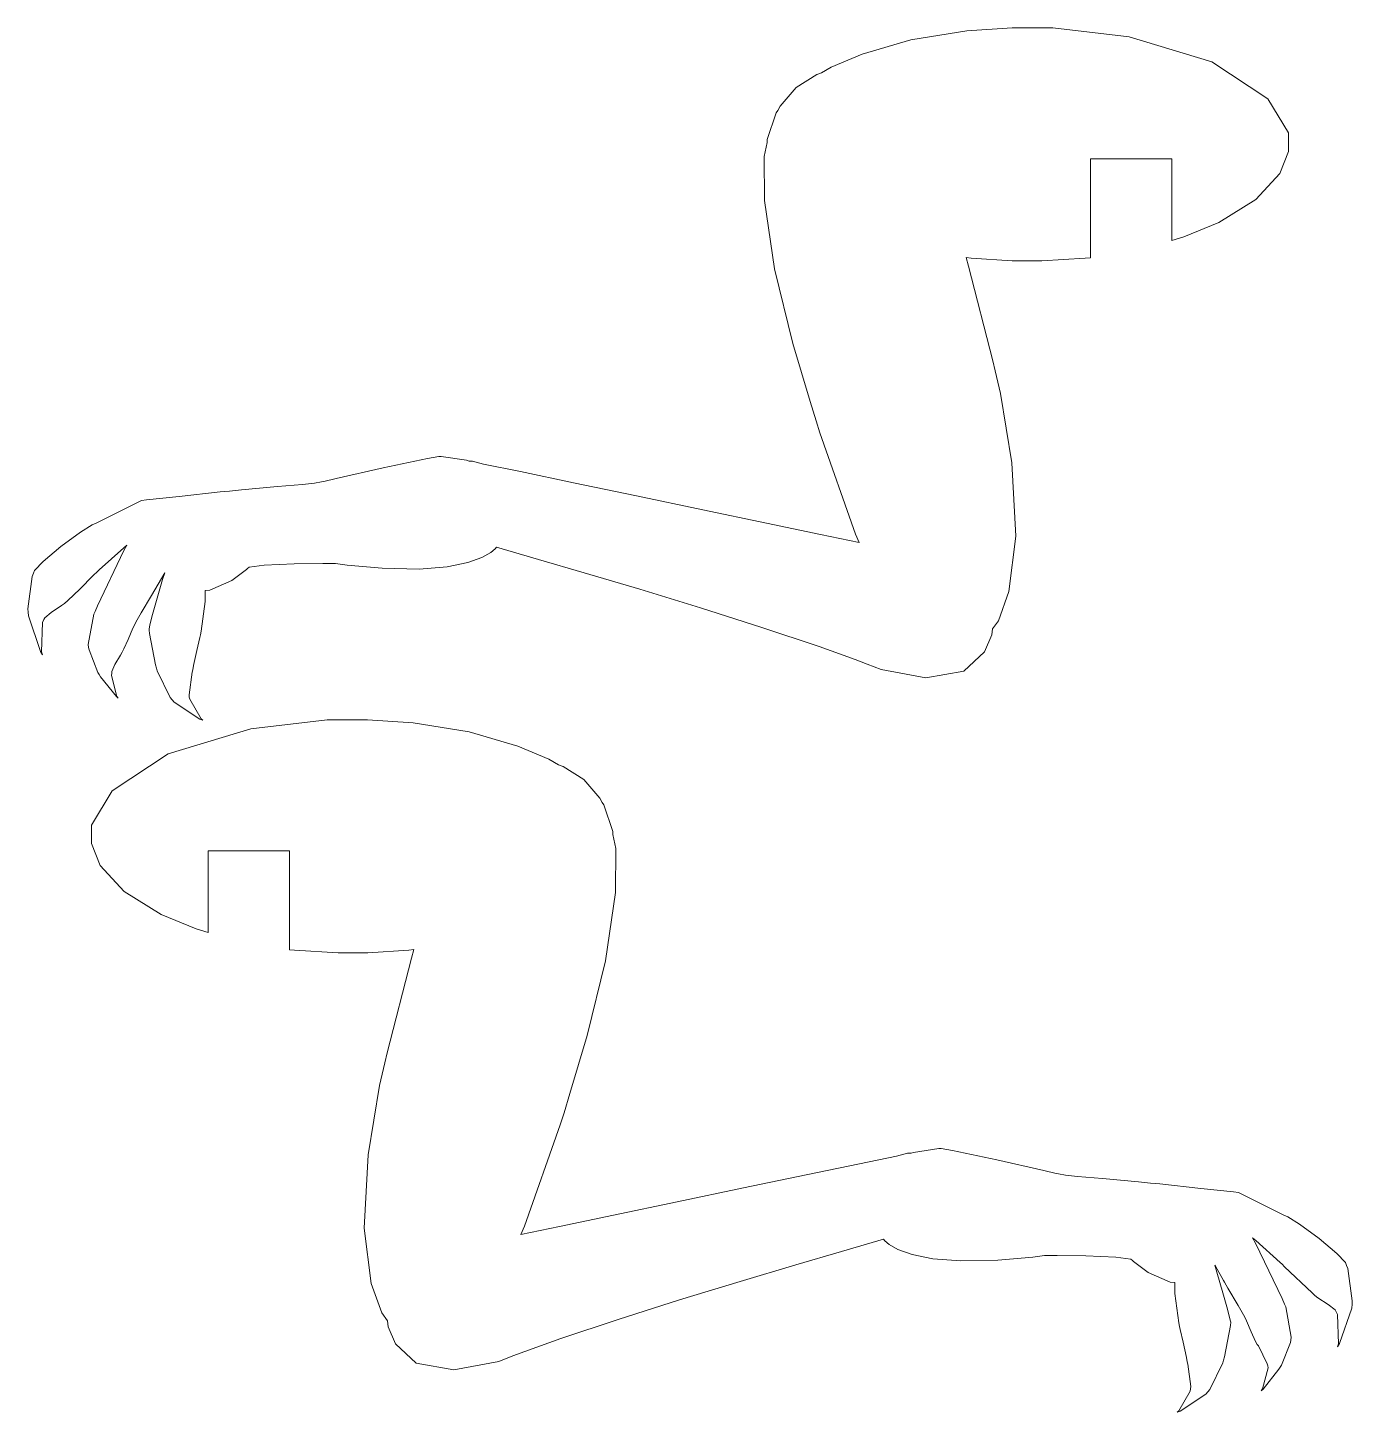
# Model space of a CAD drawing. Header units: millimetres. Extents: x -103 to 107, y -32 to 116.
# Drawn here: x -7.97 to 25.07, y 38.82 to 73.34 of the extents above; entities that cross this region are included whole.
import ezdxf

# ---------------------------------------------------------------- set-up
doc = ezdxf.new("R2010")
doc.units = ezdxf.units.MM
doc.header["$MEASUREMENT"] = 0
doc.layers.add('Layer 1', color=7, linetype='Continuous')

msp = doc.modelspace()

# ---------------------------------------------------------------- linework, layer by layer
at = {"layer": 'Layer 1', "lineweight": 9}
for points in [[(14.0623, 73.0379), (14.0623, 73.0379), (15.4523, 73.2659), (15.4523, 73.2659)], [(15.4523, 73.2659), (15.4523, 73.2659), (16.5903, 73.3439), (16.5903, 73.3439)], [(16.5903, 73.3439), (16.5903, 73.3439), (16.9713, 73.3439), (16.9713, 73.3439)], [(16.9713, 73.3439), (16.9713, 73.3439), (17.6033, 73.3439), (17.6033, 73.3439)], [(17.6033, 73.3439), (17.6033, 73.3439), (19.5023, 73.1169), (19.5023, 73.1169)], [(12.8413, 72.6839), (12.8413, 72.6839), (14.0623, 73.0379), (14.0623, 73.0379)], [(19.5023, 73.1169), (19.5023, 73.1169), (21.5703, 72.4929), (21.5703, 72.4929)], [(12.0693, 72.3579), (12.0693, 72.3579), (12.8413, 72.6839), (12.8413, 72.6839)], [(11.1973, 71.8509), (11.1973, 71.8509), (11.7123, 72.1789), (11.7123, 72.1789)], [(11.7123, 72.1789), (11.7123, 72.1789), (11.8293, 72.2199), (11.8293, 72.2199)], [(11.8293, 72.2199), (11.8293, 72.2199), (12.0693, 72.3579), (12.0693, 72.3579)], [(21.5703, 72.4929), (21.5703, 72.4929), (22.9643, 71.5679), (22.9643, 71.5679)], [(10.7973, 71.3869), (10.7973, 71.3869), (11.1973, 71.8509), (11.1973, 71.8509)], [(22.9643, 71.5679), (22.9643, 71.5679), (23.4763, 70.7179), (23.4763, 70.7179)], [(10.4773, 70.5549), (10.4773, 70.5549), (10.6993, 71.2189), (10.6993, 71.2189)], [(10.6993, 71.2189), (10.6993, 71.2189), (10.7393, 71.2769), (10.7393, 71.2769)], [(10.7393, 71.2769), (10.7393, 71.2769), (10.7973, 71.3869), (10.7973, 71.3869)], [(10.4033, 70.1319), (10.4033, 70.1319), (10.4753, 70.4839), (10.4753, 70.4839)], [(10.4753, 70.4839), (10.4753, 70.4839), (10.4773, 70.5549), (10.4773, 70.5549)], [(23.4763, 70.7179), (23.4763, 70.7179), (23.4763, 70.4339), (23.4763, 70.4339)], [(10.4063, 69.0329), (10.4063, 69.0329), (10.4033, 70.1319), (10.4033, 70.1319)], [(23.4763, 70.2539), (23.4763, 70.2539), (23.2613, 69.7119), (23.2613, 69.7119)], [(23.4763, 70.4339), (23.4763, 70.4339), (23.4763, 70.2539), (23.4763, 70.2539)], [(20.5663, 70.0719), (20.5663, 70.0719), (18.5423, 70.0719), (18.5423, 70.0719)], [(18.5423, 70.0719), (18.5423, 70.0719), (18.5423, 67.6076), (18.5423, 67.6076)], [(20.5663, 68.0339), (20.5663, 68.0339), (20.5663, 70.0719), (20.5663, 70.0719)], [(23.2613, 69.7119), (23.2613, 69.7119), (22.6633, 69.0559), (22.6633, 69.0559)], [(22.6633, 69.0559), (22.6633, 69.0559), (21.7433, 68.4899), (21.7433, 68.4899)], [(10.6553, 67.3293), (10.6553, 67.3293), (10.4063, 69.0329), (10.4063, 69.0329)], [(21.7433, 68.4899), (21.7433, 68.4899), (20.8663, 68.1259), (20.8663, 68.1259)], [(20.8663, 68.1259), (20.8663, 68.1259), (20.5663, 68.0339), (20.5663, 68.0339)], [(11.1183, 65.4673), (11.1183, 65.4673), (10.6553, 67.3293), (10.6553, 67.3293)], [(15.5653, 67.5977), (15.5653, 67.5977), (15.4383, 67.6101), (15.4383, 67.6101)], [(15.4383, 67.6101), (15.4383, 67.6101), (15.5003, 67.3938), (15.5003, 67.3938)], [(15.5003, 67.3938), (15.5003, 67.3938), (16.1023, 65.0373), (16.1023, 65.0373)], [(16.5853, 67.5289), (16.5853, 67.5289), (15.5653, 67.5977), (15.5653, 67.5977)], [(16.9683, 67.5289), (16.9683, 67.5289), (16.5853, 67.5289), (16.5853, 67.5289)], [(17.3283, 67.5289), (17.3283, 67.5289), (16.9683, 67.5289), (16.9683, 67.5289)], [(18.4113, 67.5949), (18.4113, 67.5949), (17.3283, 67.5289), (17.3283, 67.5289)], [(18.5423, 67.6076), (18.5423, 67.6076), (18.4113, 67.5949), (18.4113, 67.5949)], [(11.5443, 64.022), (11.5443, 64.022), (11.1183, 65.4673), (11.1183, 65.4673)], [(16.1023, 65.0373), (16.1023, 65.0373), (16.1603, 64.7864), (16.1603, 64.7864)], [(16.1603, 64.7864), (16.1603, 64.7864), (16.2933, 64.2216), (16.2933, 64.2216)], [(11.6933, 63.5408), (11.6933, 63.5408), (11.5443, 64.022), (11.5443, 64.022)], [(16.2933, 64.2216), (16.2933, 64.2216), (16.5813, 62.4948), (16.5813, 62.4948)], [(11.7853, 63.2406), (11.7853, 63.2406), (11.6933, 63.5408), (11.6933, 63.5408)], [(12.6813, 60.7133), (12.6813, 60.7133), (11.7853, 63.2406), (11.7853, 63.2406)], [(0.8933, 62.371), (0.8933, 62.371), (2.0043, 62.5996), (2.0043, 62.5996)], [(2.0043, 62.5996), (2.0043, 62.5996), (2.2813, 62.6493), (2.2813, 62.6493)], [(2.2813, 62.6493), (2.2813, 62.6493), (2.3443, 62.6521), (2.3443, 62.6521)], [(2.3443, 62.6521), (2.3443, 62.6521), (2.9773, 62.5555), (2.9773, 62.5555)], [(2.9773, 62.5555), (2.9773, 62.5555), (3.0373, 62.5336), (3.0373, 62.5336)], [(3.0373, 62.5336), (3.0373, 62.5336), (3.1273, 62.5336), (3.1273, 62.5336)], [(3.1273, 62.5336), (3.1273, 62.5336), (3.3983, 62.4634), (3.3983, 62.4634)], [(-0.2777, 62.1007), (-0.2777, 62.1007), (0.8933, 62.371), (0.8933, 62.371)], [(3.3983, 62.4634), (3.3983, 62.4634), (4.3223, 62.2729), (4.3223, 62.2729)], [(4.3223, 62.2729), (4.3223, 62.2729), (5.6473, 61.9974), (5.6473, 61.9974)], [(16.5813, 62.4948), (16.5813, 62.4948), (16.6803, 60.6607), (16.6803, 60.6607)], [(-2.9367, 61.7892), (-2.9367, 61.7892), (-2.6387, 61.8196), (-2.6387, 61.8196)], [(-2.6387, 61.8196), (-2.6387, 61.8196), (-1.7397, 61.9039), (-1.7397, 61.9039)], [(-1.7397, 61.9039), (-1.7397, 61.9039), (-1.1197, 61.9561), (-1.1197, 61.9561)], [(-1.1197, 61.9561), (-1.1197, 61.9561), (-0.8207, 61.985), (-0.8207, 61.985)], [(-0.8207, 61.985), (-0.8207, 61.985), (-0.6437, 62.0168), (-0.6437, 62.0168)], [(-0.6437, 62.0168), (-0.6437, 62.0168), (-0.5837, 62.0305), (-0.5837, 62.0305)], [(-0.5837, 62.0305), (-0.5837, 62.0305), (-0.2777, 62.1007), (-0.2777, 62.1007)], [(5.6473, 61.9974), (5.6473, 61.9974), (7.2173, 61.6696), (7.2173, 61.6696)], [(-6.2627, 60.9902), (-6.2627, 60.9902), (-5.1327, 61.5511), (-5.1327, 61.5511)], [(-5.1327, 61.5511), (-5.1327, 61.5511), (-5.0075, 61.5663), (-5.0075, 61.5663)], [(-5.0075, 61.5663), (-5.0075, 61.5663), (-4.1943, 61.657), (-4.1943, 61.657)], [(-4.1943, 61.657), (-4.1943, 61.657), (-3.1687, 61.766), (-3.1687, 61.766)], [(-3.1687, 61.766), (-3.1687, 61.766), (-2.9367, 61.7892), (-2.9367, 61.7892)], [(7.2173, 61.6696), (7.2173, 61.6696), (8.8723, 61.3222), (8.8723, 61.3222)], [(8.8723, 61.3222), (8.8723, 61.3222), (10.4553, 60.9902), (10.4553, 60.9902)], [(-6.6543, 60.7627), (-6.6543, 60.7627), (-6.3593, 60.9475), (-6.3593, 60.9475)], [(-6.3593, 60.9475), (-6.3593, 60.9475), (-6.2627, 60.9902), (-6.2627, 60.9902)], [(10.4553, 60.9902), (10.4553, 60.9902), (11.8073, 60.7062), (11.8073, 60.7062)], [(-7.146, 60.4085), (-7.146, 60.4085), (-6.6543, 60.7627), (-6.6543, 60.7627)], [(-5.4954, 60.4374), (-5.4954, 60.4374), (-5.5751, 60.3714), (-5.5751, 60.3714)], [(-5.5709, 60.3051), (-5.5709, 60.3051), (-5.4954, 60.4374), (-5.4954, 60.4374)], [(11.8073, 60.7062), (11.8073, 60.7062), (12.5283, 60.5545), (12.5283, 60.5545)], [(12.5283, 60.5545), (12.5283, 60.5545), (12.7693, 60.5037), (12.7693, 60.5037)], [(12.7693, 60.5037), (12.7693, 60.5037), (12.6813, 60.7133), (12.6813, 60.7133)], [(16.6803, 60.6607), (16.6803, 60.6607), (16.5043, 59.2813), (16.5043, 59.2813)], [(-7.5884, 60.0338), (-7.5884, 60.0338), (-7.146, 60.4085), (-7.146, 60.4085)], [(-6.2323, 58.9272), (-6.2323, 58.9272), (-5.5709, 60.3051), (-5.5709, 60.3051)], [(-5.5751, 60.3714), (-5.5751, 60.3714), (-6.1897, 59.8214), (-6.1897, 59.8214)], [(3.3613, 60.1344), (3.3613, 60.1344), (3.0083, 60.0063), (3.0083, 60.0063)], [(3.5803, 60.2571), (3.5803, 60.2571), (3.3613, 60.1344), (3.3613, 60.1344)], [(3.6903, 60.3506), (3.6903, 60.3506), (3.5803, 60.2571), (3.5803, 60.2571)], [(3.7223, 60.3866), (3.7223, 60.3866), (3.6903, 60.3506), (3.6903, 60.3506)], [(4.0053, 60.3065), (4.0053, 60.3065), (3.7223, 60.3866), (3.7223, 60.3866)], [(3.7223, 60.3866), (3.7223, 60.3866), (3.7223, 60.3866), (3.7223, 60.3866)], [(3.7223, 60.3866), (3.7223, 60.3866), (3.7223, 60.3866), (3.7223, 60.3866)], [(4.7743, 60.0846), (4.7743, 60.0846), (4.0053, 60.3065), (4.0053, 60.3065)], [(5.9103, 59.7527), (5.9103, 59.7527), (4.7743, 60.0846), (4.7743, 60.0846)], [(-7.8586, 59.6616), (-7.8586, 59.6616), (-7.8283, 59.7375), (-7.8283, 59.7375)], [(-7.8283, 59.7375), (-7.8283, 59.7375), (-7.7994, 59.8119), (-7.7994, 59.8119)], [(-7.7994, 59.8119), (-7.7994, 59.8119), (-7.5884, 60.0338), (-7.5884, 60.0338)], [(-6.2313, 59.783), (-6.2313, 59.783), (-6.3343, 59.6853), (-6.3343, 59.6853)], [(-6.1897, 59.8214), (-6.1897, 59.8214), (-6.2313, 59.783), (-6.2313, 59.783)], [(-4.5528, 59.7527), (-4.5528, 59.7527), (-4.7994, 59.3254), (-4.7994, 59.3254)], [(-4.6064, 59.5805), (-4.6064, 59.5805), (-4.5528, 59.7527), (-4.5528, 59.7527)], [(-2.5147, 59.8352), (-2.5147, 59.8352), (-2.8797, 59.5569), (-2.8797, 59.5569)], [(-2.4867, 59.8574), (-2.4867, 59.8574), (-2.5147, 59.8352), (-2.5147, 59.8352)], [(-2.4457, 59.8945), (-2.4457, 59.8945), (-2.4867, 59.8574), (-2.4867, 59.8574)], [(-2.0747, 59.94), (-2.0747, 59.94), (-2.4457, 59.8945), (-2.4457, 59.8945)], [(-1.3277, 59.976), (-1.3277, 59.976), (-2.0747, 59.94), (-2.0747, 59.94)], [(-0.6127, 59.9841), (-0.6127, 59.9841), (-1.3277, 59.976), (-1.3277, 59.976)], [(-0.2927, 59.9827), (-0.2927, 59.9827), (-0.6127, 59.9841), (-0.6127, 59.9841)], [(-0.0047, 59.9442), (-0.0047, 59.9442), (-0.2927, 59.9827), (-0.2927, 59.9827)], [(-0.2927, 59.9827), (-0.2927, 59.9827), (-0.2927, 59.9827), (-0.2927, 59.9827)], [(0.8693, 59.8641), (0.8693, 59.8641), (-0.0047, 59.9442), (-0.0047, 59.9442)], [(1.7903, 59.8451), (1.7903, 59.8451), (0.8693, 59.8641), (0.8693, 59.8641)], [(2.4943, 59.9015), (2.4943, 59.9015), (1.7903, 59.8451), (1.7903, 59.8451)], [(3.0083, 60.0063), (3.0083, 60.0063), (2.4943, 59.9015), (2.4943, 59.9015)], [(7.2973, 59.3392), (7.2973, 59.3392), (5.9103, 59.7527), (5.9103, 59.7527)], [(-7.9715, 58.8499), (-7.9715, 58.8499), (-7.8586, 59.6616), (-7.8586, 59.6616)], [(-6.3343, 59.6853), (-6.3343, 59.6853), (-6.6723, 59.342), (-6.6723, 59.342)], [(-4.762, 59.0609), (-4.762, 59.0609), (-4.6064, 59.5805), (-4.6064, 59.5805)], [(-2.8797, 59.5569), (-2.8797, 59.5569), (-3.4267, 59.3159), (-3.4267, 59.3159)], [(-6.9711, 59.0594), (-6.9711, 59.0594), (-7.054, 58.9892), (-7.054, 58.9892)], [(-6.6723, 59.342), (-6.6723, 59.342), (-6.9711, 59.0594), (-6.9711, 59.0594)], [(-4.8833, 59.1822), (-4.8833, 59.1822), (-5.1398, 58.7522), (-5.1398, 58.7522)], [(-4.7994, 59.3254), (-4.7994, 59.3254), (-4.8833, 59.1822), (-4.8833, 59.1822)], [(-4.8752, 58.6559), (-4.8752, 58.6559), (-4.762, 59.0609), (-4.762, 59.0609)], [(-3.4267, 59.3159), (-3.4267, 59.3159), (-3.5452, 59.3117), (-3.5452, 59.3117)], [(-3.5452, 59.3117), (-3.5452, 59.3117), (-3.5452, 59.0362), (-3.5452, 59.0362)], [(8.8143, 58.8749), (8.8143, 58.8749), (7.2973, 59.3392), (7.2973, 59.3392)], [(16.5043, 59.2813), (16.5043, 59.2813), (16.2423, 58.5539), (16.2423, 58.5539)], [(-7.9634, 58.7673), (-7.9634, 58.7673), (-7.9715, 58.8499), (-7.9715, 58.8499)], [(-7.955, 58.6735), (-7.955, 58.6735), (-7.9634, 58.7673), (-7.9634, 58.7673)], [(-7.3817, 58.7631), (-7.3817, 58.7631), (-7.5443, 58.6255), (-7.5443, 58.6255)], [(-7.127, 58.9314), (-7.127, 58.9314), (-7.3817, 58.7631), (-7.3817, 58.7631)], [(-7.054, 58.9892), (-7.054, 58.9892), (-7.127, 58.9314), (-7.127, 58.9314)], [(-6.4627, 57.9641), (-6.4627, 57.9641), (-6.3248, 58.7151), (-6.3248, 58.7151)], [(-6.3248, 58.7151), (-6.3248, 58.7151), (-6.2891, 58.7839), (-6.2891, 58.7839)], [(-6.2891, 58.7839), (-6.2891, 58.7839), (-6.2323, 58.9272), (-6.2323, 58.9272)], [(-5.1398, 58.7522), (-5.1398, 58.7522), (-5.2749, 58.5165), (-5.2749, 58.5165)], [(-3.5452, 59.0362), (-3.5452, 59.0362), (-3.6405, 58.2989), (-3.6405, 58.2989)], [(10.3453, 58.3899), (10.3453, 58.3899), (8.8143, 58.8749), (8.8143, 58.8749)], [(-7.6505, 57.7891), (-7.6505, 57.7891), (-7.955, 58.6735), (-7.955, 58.6735)], [(-7.6022, 58.5151), (-7.6022, 58.5151), (-7.6272, 57.7806), (-7.6272, 57.7806)], [(-7.569, 58.5828), (-7.569, 58.5828), (-7.6022, 58.5151), (-7.6022, 58.5151)], [(-7.5443, 58.6255), (-7.5443, 58.6255), (-7.569, 58.5828), (-7.569, 58.5828)], [(-5.3479, 58.3705), (-5.3479, 58.3705), (-5.465, 58.0907), (-5.465, 58.0907)], [(-5.3024, 58.4601), (-5.3024, 58.4601), (-5.3479, 58.3705), (-5.3479, 58.3705)], [(-5.2749, 58.5165), (-5.2749, 58.5165), (-5.3024, 58.4601), (-5.3024, 58.4601)], [(-4.9373, 58.3511), (-4.9373, 58.3511), (-4.9246, 58.4407), (-4.9246, 58.4407)], [(-4.9246, 58.4407), (-4.9246, 58.4407), (-4.8752, 58.6559), (-4.8752, 58.6559)], [(11.7693, 57.9129), (11.7693, 57.9129), (10.3453, 58.3899), (10.3453, 58.3899)], [(16.0973, 58.3525), (16.0973, 58.3525), (16.0783, 58.205), (16.0783, 58.205)], [(16.2423, 58.5539), (16.2423, 58.5539), (16.0973, 58.3525), (16.0973, 58.3525)], [(-5.465, 58.0907), (-5.465, 58.0907), (-5.5698, 57.8508), (-5.5698, 57.8508)], [(-4.9398, 58.3207), (-4.9398, 58.3207), (-4.9373, 58.3511), (-4.9373, 58.3511)], [(-4.9359, 58.241), (-4.9359, 58.241), (-4.9398, 58.3207), (-4.9398, 58.3207)], [(-4.7828, 57.4525), (-4.7828, 57.4525), (-4.9359, 58.241), (-4.9359, 58.241)], [(-3.6747, 58.1334), (-3.6747, 58.1334), (-3.7534, 57.8166), (-3.7534, 57.8166)], [(-3.6585, 58.2078), (-3.6585, 58.2078), (-3.6747, 58.1334), (-3.6747, 58.1334)], [(-3.6405, 58.2989), (-3.6405, 58.2989), (-3.6585, 58.2078), (-3.6585, 58.2078)], [(16.0783, 58.205), (16.0783, 58.205), (15.8993, 57.7764), (15.8993, 57.7764)], [(-7.5983, 57.709), (-7.5983, 57.709), (-7.6505, 57.7891), (-7.6505, 57.7891)], [(-7.6272, 57.7806), (-7.6272, 57.7806), (-7.5983, 57.709), (-7.5983, 57.709)], [(-6.4528, 57.8854), (-6.4528, 57.8854), (-6.4627, 57.9641), (-6.4627, 57.9641)], [(-6.4419, 57.8261), (-6.4419, 57.8261), (-6.4528, 57.8854), (-6.4528, 57.8854)], [(-6.22, 57.2638), (-6.22, 57.2638), (-6.4419, 57.8261), (-6.4419, 57.8261)], [(-5.6552, 57.6981), (-5.6552, 57.6981), (-5.7998, 57.461), (-5.7998, 57.461)], [(-5.6111, 57.775), (-5.6111, 57.775), (-5.6552, 57.6981), (-5.6552, 57.6981)], [(-5.5698, 57.8508), (-5.5698, 57.8508), (-5.6111, 57.775), (-5.6111, 57.775)], [(-3.7534, 57.8166), (-3.7534, 57.8166), (-3.8359, 57.4363), (-3.8359, 57.4363)], [(12.6723, 57.5919), (12.6723, 57.5919), (11.7693, 57.9129), (11.7693, 57.9129)], [(15.8993, 57.7764), (15.8993, 57.7764), (15.3793, 57.2984), (15.3793, 57.2984)], [(-5.7998, 57.461), (-5.7998, 57.461), (-5.87, 57.2899), (-5.87, 57.2899)], [(-4.7567, 57.3756), (-4.7567, 57.3756), (-4.7828, 57.4525), (-4.7828, 57.4525)], [(-4.7387, 57.304), (-4.7387, 57.304), (-4.7567, 57.3756), (-4.7567, 57.3756)], [(-3.8539, 57.3287), (-3.8539, 57.3287), (-3.8705, 57.2751), (-3.8705, 57.2751)], [(-3.8359, 57.4363), (-3.8359, 57.4363), (-3.8539, 57.3287), (-3.8539, 57.3287)], [(12.9703, 57.4762), (12.9703, 57.4762), (12.6723, 57.5919), (12.6723, 57.5919)], [(13.3183, 57.3425), (13.3183, 57.3425), (12.9703, 57.4762), (12.9703, 57.4762)], [(14.4363, 57.1276), (14.4363, 57.1276), (13.3183, 57.3425), (13.3183, 57.3425)], [(-6.1882, 57.2116), (-6.1882, 57.2116), (-6.22, 57.2638), (-6.22, 57.2638)], [(-6.1568, 57.1576), (-6.1568, 57.1576), (-6.1882, 57.2116), (-6.1882, 57.2116)], [(-5.7586, 56.6658), (-5.7586, 56.6658), (-6.1568, 57.1576), (-6.1568, 57.1576)], [(-5.8757, 57.2458), (-5.8757, 57.2458), (-5.8824, 57.1908), (-5.8824, 57.1908)], [(-5.8824, 57.1908), (-5.8824, 57.1908), (-5.7448, 56.6673), (-5.7448, 56.6673)], [(-5.87, 57.2899), (-5.87, 57.2899), (-5.8757, 57.2458), (-5.8757, 57.2458)], [(-4.4134, 56.6412), (-4.4134, 56.6412), (-4.7387, 57.304), (-4.7387, 57.304)], [(-3.8705, 57.2751), (-3.8705, 57.2751), (-3.9421, 56.7114), (-3.9421, 56.7114)], [(15.3793, 57.2984), (15.3793, 57.2984), (14.4363, 57.1276), (14.4363, 57.1276)], [(-5.7116, 56.6218), (-5.7116, 56.6218), (-5.7586, 56.6658), (-5.7586, 56.6658)], [(-5.7448, 56.6673), (-5.7448, 56.6673), (-5.7116, 56.6218), (-5.7116, 56.6218)], [(-4.3679, 56.5819), (-4.3679, 56.5819), (-4.4134, 56.6412), (-4.4134, 56.6412)], [(-3.9421, 56.7114), (-3.9421, 56.7114), (-3.9393, 56.6535), (-3.9393, 56.6535)], [(-3.9393, 56.6535), (-3.9393, 56.6535), (-3.9284, 56.5985), (-3.9284, 56.5985)], [(-4.3171, 56.5226), (-4.3171, 56.5226), (-4.3679, 56.5819), (-4.3679, 56.5819)], [(-3.6747, 56.0968), (-3.6747, 56.0968), (-4.3171, 56.5226), (-4.3171, 56.5226)], [(-3.9284, 56.5985), (-3.9284, 56.5985), (-3.6444, 56.1106), (-3.6444, 56.1106)], [(-3.6003, 56.0718), (-3.6003, 56.0718), (-3.6747, 56.0968), (-3.6747, 56.0968)], [(-3.6444, 56.1106), (-3.6444, 56.1106), (-3.6003, 56.0718), (-3.6003, 56.0718)], [(-0.5037, 56.0869), (-0.5037, 56.0869), (-2.4027, 55.8598), (-2.4027, 55.8598)], [(0.1303, 56.0869), (0.1303, 56.0869), (-0.5037, 56.0869), (-0.5037, 56.0869)], [(0.5093, 56.0869), (0.5093, 56.0869), (0.1303, 56.0869), (0.1303, 56.0869)], [(1.6473, 56.0086), (1.6473, 56.0086), (0.5093, 56.0869), (0.5093, 56.0869)], [(3.0373, 55.7811), (3.0373, 55.7811), (1.6473, 56.0086), (1.6473, 56.0086)], [(-2.4027, 55.8598), (-2.4027, 55.8598), (-4.4713, 55.2353), (-4.4713, 55.2353)], [(4.2583, 55.4269), (4.2583, 55.4269), (3.0373, 55.7811), (3.0373, 55.7811)], [(5.0303, 55.1002), (5.0303, 55.1002), (4.2583, 55.4269), (4.2583, 55.4269)], [(-4.4713, 55.2353), (-4.4713, 55.2353), (-5.8644, 54.3107), (-5.8644, 54.3107)], [(5.2713, 54.9626), (5.2713, 54.9626), (5.0303, 55.1002), (5.0303, 55.1002)], [(5.3873, 54.9214), (5.3873, 54.9214), (5.2713, 54.9626), (5.2713, 54.9626)], [(5.9023, 54.5947), (5.9023, 54.5947), (5.3873, 54.9214), (5.3873, 54.9214)], [(6.3023, 54.1315), (6.3023, 54.1315), (5.9023, 54.5947), (5.9023, 54.5947)], [(-5.8644, 54.3107), (-5.8644, 54.3107), (-6.3759, 53.4605), (-6.3759, 53.4605)], [(6.3613, 54.0214), (6.3613, 54.0214), (6.3023, 54.1315), (6.3023, 54.1315)], [(6.4013, 53.9636), (6.4013, 53.9636), (6.3613, 54.0214), (6.3613, 54.0214)], [(6.6223, 53.2993), (6.6223, 53.2993), (6.4013, 53.9636), (6.4013, 53.9636)], [(-6.3759, 53.4605), (-6.3759, 53.4605), (-6.3759, 53.1765), (-6.3759, 53.1765)], [(-6.3759, 53.1765), (-6.3759, 53.1765), (-6.3759, 52.9977), (-6.3759, 52.9977)], [(6.6263, 53.2277), (6.6263, 53.2277), (6.6223, 53.2993), (6.6223, 53.2993)], [(6.6963, 52.8763), (6.6963, 52.8763), (6.6263, 53.2277), (6.6263, 53.2277)], [(-6.3759, 52.9977), (-6.3759, 52.9977), (-6.1621, 52.4558), (-6.1621, 52.4558)], [(6.6933, 51.7767), (6.6933, 51.7767), (6.6963, 52.8763), (6.6963, 52.8763)], [(-3.4657, 50.7776), (-3.4657, 50.7776), (-3.4657, 52.8156), (-3.4657, 52.8156)], [(-3.4657, 52.8156), (-3.4657, 52.8156), (-1.4407, 52.8156), (-1.4407, 52.8156)], [(-1.4407, 52.8156), (-1.4407, 52.8156), (-1.4407, 50.3518), (-1.4407, 50.3518)], [(-6.1621, 52.4558), (-6.1621, 52.4558), (-5.5642, 51.8014), (-5.5642, 51.8014)], [(-5.5642, 51.8014), (-5.5642, 51.8014), (-4.6438, 51.2338), (-4.6438, 51.2338)], [(6.4453, 50.0731), (6.4453, 50.0731), (6.6933, 51.7767), (6.6933, 51.7767)], [(-4.6438, 51.2338), (-4.6438, 51.2338), (-3.7671, 50.8697), (-3.7671, 50.8697)], [(-3.7671, 50.8697), (-3.7671, 50.8697), (-3.4657, 50.7776), (-3.4657, 50.7776)], [(-1.4407, 50.3518), (-1.4407, 50.3518), (-1.3117, 50.3391), (-1.3117, 50.3391)], [(-1.3117, 50.3391), (-1.3117, 50.3391), (-0.2287, 50.2718), (-0.2287, 50.2718)], [(-0.2287, 50.2718), (-0.2287, 50.2718), (0.1333, 50.2718), (0.1333, 50.2718)], [(0.1333, 50.2718), (0.1333, 50.2718), (0.5143, 50.2718), (0.5143, 50.2718)], [(0.5143, 50.2718), (0.5143, 50.2718), (1.5343, 50.342), (1.5343, 50.342)], [(1.5993, 50.1381), (1.5993, 50.1381), (0.9963, 47.7815), (0.9963, 47.7815)], [(1.5343, 50.342), (1.5343, 50.342), (1.6623, 50.3543), (1.6623, 50.3543)], [(1.6623, 50.3543), (1.6623, 50.3543), (1.5993, 50.1381), (1.5993, 50.1381)], [(5.9823, 48.2115), (5.9823, 48.2115), (6.4453, 50.0731), (6.4453, 50.0731)], [(5.5563, 46.7658), (5.5563, 46.7658), (5.9823, 48.2115), (5.9823, 48.2115)], [(0.9963, 47.7815), (0.9963, 47.7815), (0.9403, 47.5307), (0.9403, 47.5307)], [(0.9403, 47.5307), (0.9403, 47.5307), (0.8083, 46.9645), (0.8083, 46.9645)], [(0.8083, 46.9645), (0.8083, 46.9645), (0.5243, 45.239), (0.5243, 45.239)], [(5.4093, 46.285), (5.4093, 46.285), (5.5563, 46.7658), (5.5563, 46.7658)], [(5.3153, 45.9848), (5.3153, 45.9848), (5.4093, 46.285), (5.4093, 46.285)], [(4.4183, 43.4561), (4.4183, 43.4561), (5.3153, 45.9848), (5.3153, 45.9848)], [(0.5243, 45.239), (0.5243, 45.239), (0.4233, 43.4049), (0.4233, 43.4049)], [(13.9723, 45.2764), (13.9723, 45.2764), (13.7003, 45.2062), (13.7003, 45.2062)], [(14.0633, 45.2764), (14.0633, 45.2764), (13.9723, 45.2764), (13.9723, 45.2764)], [(14.1243, 45.2983), (14.1243, 45.2983), (14.0633, 45.2764), (14.0633, 45.2764)], [(14.7553, 45.3964), (14.7553, 45.3964), (14.1243, 45.2983), (14.1243, 45.2983)], [(14.8193, 45.3935), (14.8193, 45.3935), (14.7553, 45.3964), (14.7553, 45.3964)], [(15.0973, 45.3438), (15.0973, 45.3438), (14.8193, 45.3935), (14.8193, 45.3935)], [(16.2063, 45.1152), (16.2063, 45.1152), (15.0973, 45.3438), (15.0973, 45.3438)], [(12.7773, 45.0161), (12.7773, 45.0161), (11.4513, 44.7402), (11.4513, 44.7402)], [(13.7003, 45.2062), (13.7003, 45.2062), (12.7773, 45.0161), (12.7773, 45.0161)], [(17.3773, 44.845), (17.3773, 44.845), (16.2063, 45.1152), (16.2063, 45.1152)], [(11.4513, 44.7402), (11.4513, 44.7402), (9.8823, 44.4125), (9.8823, 44.4125)], [(17.6843, 44.7748), (17.6843, 44.7748), (17.3773, 44.845), (17.3773, 44.845)], [(17.7423, 44.7624), (17.7423, 44.7624), (17.6843, 44.7748), (17.6843, 44.7748)], [(17.9203, 44.7293), (17.9203, 44.7293), (17.7423, 44.7624), (17.7423, 44.7624)], [(18.2193, 44.7003), (18.2193, 44.7003), (17.9203, 44.7293), (17.9203, 44.7293)], [(18.8393, 44.6481), (18.8393, 44.6481), (18.2193, 44.7003), (18.2193, 44.7003)], [(19.7383, 44.5638), (19.7383, 44.5638), (18.8393, 44.6481), (18.8393, 44.6481)], [(20.0373, 44.5335), (20.0373, 44.5335), (19.7383, 44.5638), (19.7383, 44.5638)], [(9.8823, 44.4125), (9.8823, 44.4125), (8.2273, 44.0664), (8.2273, 44.0664)], [(20.2683, 44.5102), (20.2683, 44.5102), (20.0373, 44.5335), (20.0373, 44.5335)], [(21.2923, 44.4012), (21.2923, 44.4012), (20.2683, 44.5102), (20.2683, 44.5102)], [(22.1043, 44.3105), (22.1043, 44.3105), (21.2923, 44.4012), (21.2923, 44.4012)], [(22.2313, 44.2953), (22.2313, 44.2953), (22.1043, 44.3105), (22.1043, 44.3105)], [(23.3633, 43.7344), (23.3633, 43.7344), (22.2313, 44.2953), (22.2313, 44.2953)], [(8.2273, 44.0664), (8.2273, 44.0664), (6.6443, 43.7344), (6.6443, 43.7344)], [(6.6443, 43.7344), (6.6443, 43.7344), (5.2923, 43.4504), (5.2923, 43.4504)], [(23.4603, 43.6903), (23.4603, 43.6903), (23.3633, 43.7344), (23.3633, 43.7344)], [(23.7533, 43.5055), (23.7533, 43.5055), (23.4603, 43.6903), (23.4603, 43.6903)], [(24.2453, 43.1513), (24.2453, 43.1513), (23.7533, 43.5055), (23.7533, 43.5055)], [(0.4233, 43.4049), (0.4233, 43.4049), (0.5973, 42.0256), (0.5973, 42.0256)], [(4.3313, 43.2479), (4.3313, 43.2479), (4.4183, 43.4561), (4.4183, 43.4561)], [(4.5713, 43.2988), (4.5713, 43.2988), (4.3313, 43.2479), (4.3313, 43.2479)], [(5.2923, 43.4504), (5.2923, 43.4504), (4.5713, 43.2988), (4.5713, 43.2988)], [(22.6583, 43.0356), (22.6583, 43.0356), (22.5823, 43.1679), (22.5823, 43.1679)], [(22.5823, 43.1679), (22.5823, 43.1679), (22.6623, 43.1019), (22.6623, 43.1019)], [(11.1883, 42.4955), (11.1883, 42.4955), (12.3253, 42.8288), (12.3253, 42.8288)], [(12.3253, 42.8288), (12.3253, 42.8288), (13.0943, 43.0507), (13.0943, 43.0507)], [(13.0943, 43.0507), (13.0943, 43.0507), (13.3783, 43.1308), (13.3783, 43.1308)], [(13.3783, 43.1308), (13.3783, 43.1308), (13.3783, 43.1308), (13.3783, 43.1308)], [(13.3783, 43.1308), (13.3783, 43.1308), (13.3783, 43.1308), (13.3783, 43.1308)], [(13.3783, 43.1308), (13.3783, 43.1308), (13.4083, 43.0948), (13.4083, 43.0948)], [(13.4083, 43.0948), (13.4083, 43.0948), (13.5203, 43.0014), (13.5203, 43.0014)], [(13.5203, 43.0014), (13.5203, 43.0014), (13.7383, 42.8786), (13.7383, 42.8786)], [(13.7383, 42.8786), (13.7383, 42.8786), (14.0913, 42.7505), (14.0913, 42.7505)], [(23.3193, 41.6576), (23.3193, 41.6576), (22.6583, 43.0356), (22.6583, 43.0356)], [(22.6623, 43.1019), (22.6623, 43.1019), (23.2753, 42.5519), (23.2753, 42.5519)], [(24.6883, 42.7752), (24.6883, 42.7752), (24.2453, 43.1513), (24.2453, 43.1513)], [(9.8023, 42.082), (9.8023, 42.082), (11.1883, 42.4955), (11.1883, 42.4955)], [(14.0913, 42.7505), (14.0913, 42.7505), (14.6063, 42.6458), (14.6063, 42.6458)], [(14.6063, 42.6458), (14.6063, 42.6458), (15.3093, 42.5893), (15.3093, 42.5893)], [(15.3093, 42.5893), (15.3093, 42.5893), (16.2293, 42.6069), (16.2293, 42.6069)], [(16.2293, 42.6069), (16.2293, 42.6069), (17.1043, 42.687), (17.1043, 42.687)], [(17.1043, 42.687), (17.1043, 42.687), (17.3943, 42.7255), (17.3943, 42.7255)], [(17.3943, 42.7255), (17.3943, 42.7255), (17.7123, 42.7283), (17.7123, 42.7283)], [(17.3943, 42.7255), (17.3943, 42.7255), (17.3943, 42.7255), (17.3943, 42.7255)], [(17.7123, 42.7283), (17.7123, 42.7283), (18.4273, 42.7202), (18.4273, 42.7202)], [(18.4273, 42.7202), (18.4273, 42.7202), (19.1743, 42.6842), (19.1743, 42.6842)], [(19.1743, 42.6842), (19.1743, 42.6842), (19.5453, 42.6387), (19.5453, 42.6387)], [(19.5453, 42.6387), (19.5453, 42.6387), (19.5883, 42.6017), (19.5883, 42.6017)], [(19.5883, 42.6017), (19.5883, 42.6017), (19.6143, 42.5794), (19.6143, 42.5794)], [(19.6143, 42.5794), (19.6143, 42.5794), (19.9793, 42.3011), (19.9793, 42.3011)], [(21.6413, 42.4831), (21.6413, 42.4831), (21.6543, 42.4595), (21.6543, 42.4595)], [(21.6923, 42.311), (21.6923, 42.311), (21.6413, 42.4831), (21.6413, 42.4831)], [(23.2753, 42.5519), (23.2753, 42.5519), (23.3183, 42.5121), (23.3183, 42.5121)], [(23.3183, 42.5121), (23.3183, 42.5121), (23.3833, 42.4443), (23.3833, 42.4443)], [(24.8993, 42.5519), (24.8993, 42.5519), (24.6883, 42.7752), (24.6883, 42.7752)], [(24.9293, 42.4775), (24.9293, 42.4775), (24.8993, 42.5519), (24.8993, 42.5519)], [(24.9583, 42.4002), (24.9583, 42.4002), (24.9293, 42.4775), (24.9293, 42.4775)], [(19.9793, 42.3011), (19.9793, 42.3011), (20.5273, 42.0601), (20.5273, 42.0601)], [(21.6543, 42.4595), (21.6543, 42.4595), (21.8583, 42.1028), (21.8583, 42.1028)], [(21.8423, 41.7927), (21.8423, 41.7927), (21.6923, 42.311), (21.6923, 42.311)], [(23.3833, 42.4443), (23.3833, 42.4443), (24.0693, 41.7941), (24.0693, 41.7941)], [(25.0713, 41.5927), (25.0713, 41.5927), (24.9583, 42.4002), (24.9583, 42.4002)], [(0.5973, 42.0256), (0.5973, 42.0256), (0.8593, 41.2992), (0.8593, 41.2992)], [(8.2853, 41.6178), (8.2853, 41.6178), (9.8023, 42.082), (9.8023, 42.082)], [(20.5273, 42.0601), (20.5273, 42.0601), (20.6463, 42.0559), (20.6463, 42.0559)], [(20.6463, 42.0559), (20.6463, 42.0559), (20.6463, 41.7804), (20.6463, 41.7804)], [(20.6463, 41.7804), (20.6463, 41.7804), (20.7403, 41.0445), (20.7403, 41.0445)], [(21.9543, 41.3888), (21.9543, 41.3888), (21.8423, 41.7927), (21.8423, 41.7927)], [(21.8583, 42.1028), (21.8583, 42.1028), (21.8863, 42.0573), (21.8863, 42.0573)], [(21.8863, 42.0573), (21.8863, 42.0573), (21.9693, 41.9141), (21.9693, 41.9141)], [(21.9693, 41.9141), (21.9693, 41.9141), (22.2263, 41.4826), (22.2263, 41.4826)], [(24.0693, 41.7941), (24.0693, 41.7941), (24.1403, 41.7321), (24.1403, 41.7321)], [(6.7553, 41.1327), (6.7553, 41.1327), (8.2853, 41.6178), (8.2853, 41.6178)], [(22.2263, 41.4826), (22.2263, 41.4826), (22.3603, 41.2456), (22.3603, 41.2456)], [(23.3763, 41.5144), (23.3763, 41.5144), (23.3193, 41.6576), (23.3193, 41.6576)], [(23.4103, 41.4453), (23.4103, 41.4453), (23.3763, 41.5144), (23.3763, 41.5144)], [(23.5483, 40.6931), (23.5483, 40.6931), (23.4103, 41.4453), (23.4103, 41.4453)], [(24.1403, 41.7321), (24.1403, 41.7321), (24.2123, 41.6742), (24.2123, 41.6742)], [(24.2123, 41.6742), (24.2123, 41.6742), (24.4693, 41.5059), (24.4693, 41.5059)], [(24.4693, 41.5059), (24.4693, 41.5059), (24.6413, 41.3684), (24.6413, 41.3684)], [(25.0563, 41.4163), (25.0563, 41.4163), (25.0643, 41.5102), (25.0643, 41.5102)], [(25.0643, 41.5102), (25.0643, 41.5102), (25.0713, 41.5927), (25.0713, 41.5927)], [(0.8593, 41.2992), (0.8593, 41.2992), (1.0033, 41.0981), (1.0033, 41.0981)], [(1.0033, 41.0981), (1.0033, 41.0981), (1.0213, 40.9507), (1.0213, 40.9507)], [(5.3303, 40.6571), (5.3303, 40.6571), (6.7553, 41.1327), (6.7553, 41.1327)], [(22.0093, 41.1768), (22.0093, 41.1768), (21.9543, 41.3888), (21.9543, 41.3888)], [(22.0313, 41.0914), (22.0313, 41.0914), (22.0093, 41.1768), (22.0093, 41.1768)], [(22.0403, 41.0621), (22.0403, 41.0621), (22.0313, 41.0914), (22.0313, 41.0914)], [(22.3603, 41.2456), (22.3603, 41.2456), (22.3893, 41.1891), (22.3893, 41.1891)], [(22.3893, 41.1891), (22.3893, 41.1891), (22.4333, 41.0995), (22.4333, 41.0995)], [(22.4333, 41.0995), (22.4333, 41.0995), (22.5493, 40.8212), (22.5493, 40.8212)], [(24.6413, 41.3684), (24.6413, 41.3684), (24.6703, 41.3243), (24.6703, 41.3243)], [(24.6703, 41.3243), (24.6703, 41.3243), (24.7033, 41.2565), (24.7033, 41.2565)], [(24.7033, 41.2565), (24.7033, 41.2565), (24.7263, 40.522), (24.7263, 40.522)], [(24.7503, 40.5319), (24.7503, 40.5319), (25.0563, 41.4163), (25.0563, 41.4163)], [(1.0213, 40.9507), (1.0213, 40.9507), (1.2003, 40.522), (1.2003, 40.522)], [(20.7403, 41.0445), (20.7403, 41.0445), (20.7593, 40.9535), (20.7593, 40.9535)], [(20.7593, 40.9535), (20.7593, 40.9535), (20.7743, 40.879), (20.7743, 40.879)], [(20.7743, 40.879), (20.7743, 40.879), (20.8533, 40.5623), (20.8533, 40.5623)], [(21.8833, 40.1968), (21.8833, 40.1968), (22.0363, 40.9824), (22.0363, 40.9824)], [(22.0363, 40.9824), (22.0363, 40.9824), (22.0403, 41.0621), (22.0403, 41.0621)], [(22.5493, 40.8212), (22.5493, 40.8212), (22.6563, 40.5841), (22.6563, 40.5841)], [(1.2003, 40.522), (1.2003, 40.522), (1.7203, 40.0426), (1.7203, 40.0426)], [(4.4283, 40.3361), (4.4283, 40.3361), (5.3303, 40.6571), (5.3303, 40.6571)], [(20.8533, 40.5623), (20.8533, 40.5623), (20.9353, 40.1816), (20.9353, 40.1816)], [(22.6563, 40.5841), (22.6563, 40.5841), (22.6993, 40.5083), (22.6993, 40.5083)], [(22.6993, 40.5083), (22.6993, 40.5083), (22.7283, 40.4698), (22.7283, 40.4698)], [(22.7283, 40.4698), (22.7283, 40.4698), (22.9483, 40.0274), (22.9483, 40.0274)], [(23.3073, 39.9957), (23.3073, 39.9957), (23.5273, 40.5566), (23.5273, 40.5566)], [(23.5273, 40.5566), (23.5273, 40.5566), (23.5403, 40.6145), (23.5403, 40.6145)], [(23.5403, 40.6145), (23.5403, 40.6145), (23.5483, 40.6931), (23.5483, 40.6931)], [(24.6993, 40.4518), (24.6993, 40.4518), (24.7503, 40.5319), (24.7503, 40.5319)], [(24.7263, 40.522), (24.7263, 40.522), (24.6993, 40.4518), (24.6993, 40.4518)], [(2.6623, 39.8715), (2.6623, 39.8715), (3.7813, 40.0867), (3.7813, 40.0867)], [(3.7813, 40.0867), (3.7813, 40.0867), (4.1303, 40.2204), (4.1303, 40.2204)], [(4.1303, 40.2204), (4.1303, 40.2204), (4.4283, 40.3361), (4.4283, 40.3361)], [(20.9353, 40.1816), (20.9353, 40.1816), (20.9553, 40.0758), (20.9553, 40.0758)], [(20.9553, 40.0758), (20.9553, 40.0758), (20.9713, 40.0204), (20.9713, 40.0204)], [(21.8383, 40.0493), (21.8383, 40.0493), (21.8573, 40.1199), (21.8573, 40.1199)], [(21.8573, 40.1199), (21.8573, 40.1199), (21.8833, 40.1968), (21.8833, 40.1968)], [(1.7203, 40.0426), (1.7203, 40.0426), (2.6623, 39.8715), (2.6623, 39.8715)], [(20.9713, 40.0204), (20.9713, 40.0204), (21.0403, 39.4556), (21.0403, 39.4556)], [(21.5133, 39.3854), (21.5133, 39.3854), (21.8383, 40.0493), (21.8383, 40.0493)], [(22.9693, 39.9241), (22.9693, 39.9241), (22.8313, 39.3991), (22.8313, 39.3991)], [(22.8453, 39.3963), (22.8453, 39.3963), (23.2423, 39.8895), (23.2423, 39.8895)], [(22.9483, 40.0274), (22.9483, 40.0274), (22.9643, 39.9791), (22.9643, 39.9791)], [(22.9643, 39.9791), (22.9643, 39.9791), (22.9693, 39.9241), (22.9693, 39.9241)], [(23.2423, 39.8895), (23.2423, 39.8895), (23.2753, 39.9435), (23.2753, 39.9435)], [(23.2753, 39.9435), (23.2753, 39.9435), (23.3073, 39.9957), (23.3073, 39.9957)], [(21.0373, 39.3977), (21.0373, 39.3977), (21.0253, 39.3423), (21.0253, 39.3423)], [(21.0403, 39.4556), (21.0403, 39.4556), (21.0373, 39.3977), (21.0373, 39.3977)], [(21.4693, 39.3262), (21.4693, 39.3262), (21.5133, 39.3854), (21.5133, 39.3854)], [(22.8313, 39.3991), (22.8313, 39.3991), (22.8003, 39.3522), (22.8003, 39.3522)], [(22.8003, 39.3522), (22.8003, 39.3522), (22.8453, 39.3963), (22.8453, 39.3963)], [(21.0253, 39.3423), (21.0253, 39.3423), (20.7443, 38.8549), (20.7443, 38.8549)], [(20.7753, 38.8411), (20.7753, 38.8411), (21.4163, 39.2684), (21.4163, 39.2684)], [(21.4163, 39.2684), (21.4163, 39.2684), (21.4693, 39.3262), (21.4693, 39.3262)], [(20.7443, 38.8549), (20.7443, 38.8549), (20.7013, 38.8161), (20.7013, 38.8161)], [(20.7013, 38.8161), (20.7013, 38.8161), (20.7753, 38.8411), (20.7753, 38.8411)]]:
    msp.add_open_spline(points, degree=3, dxfattribs=at)

doc.saveas('drawing.dxf')
